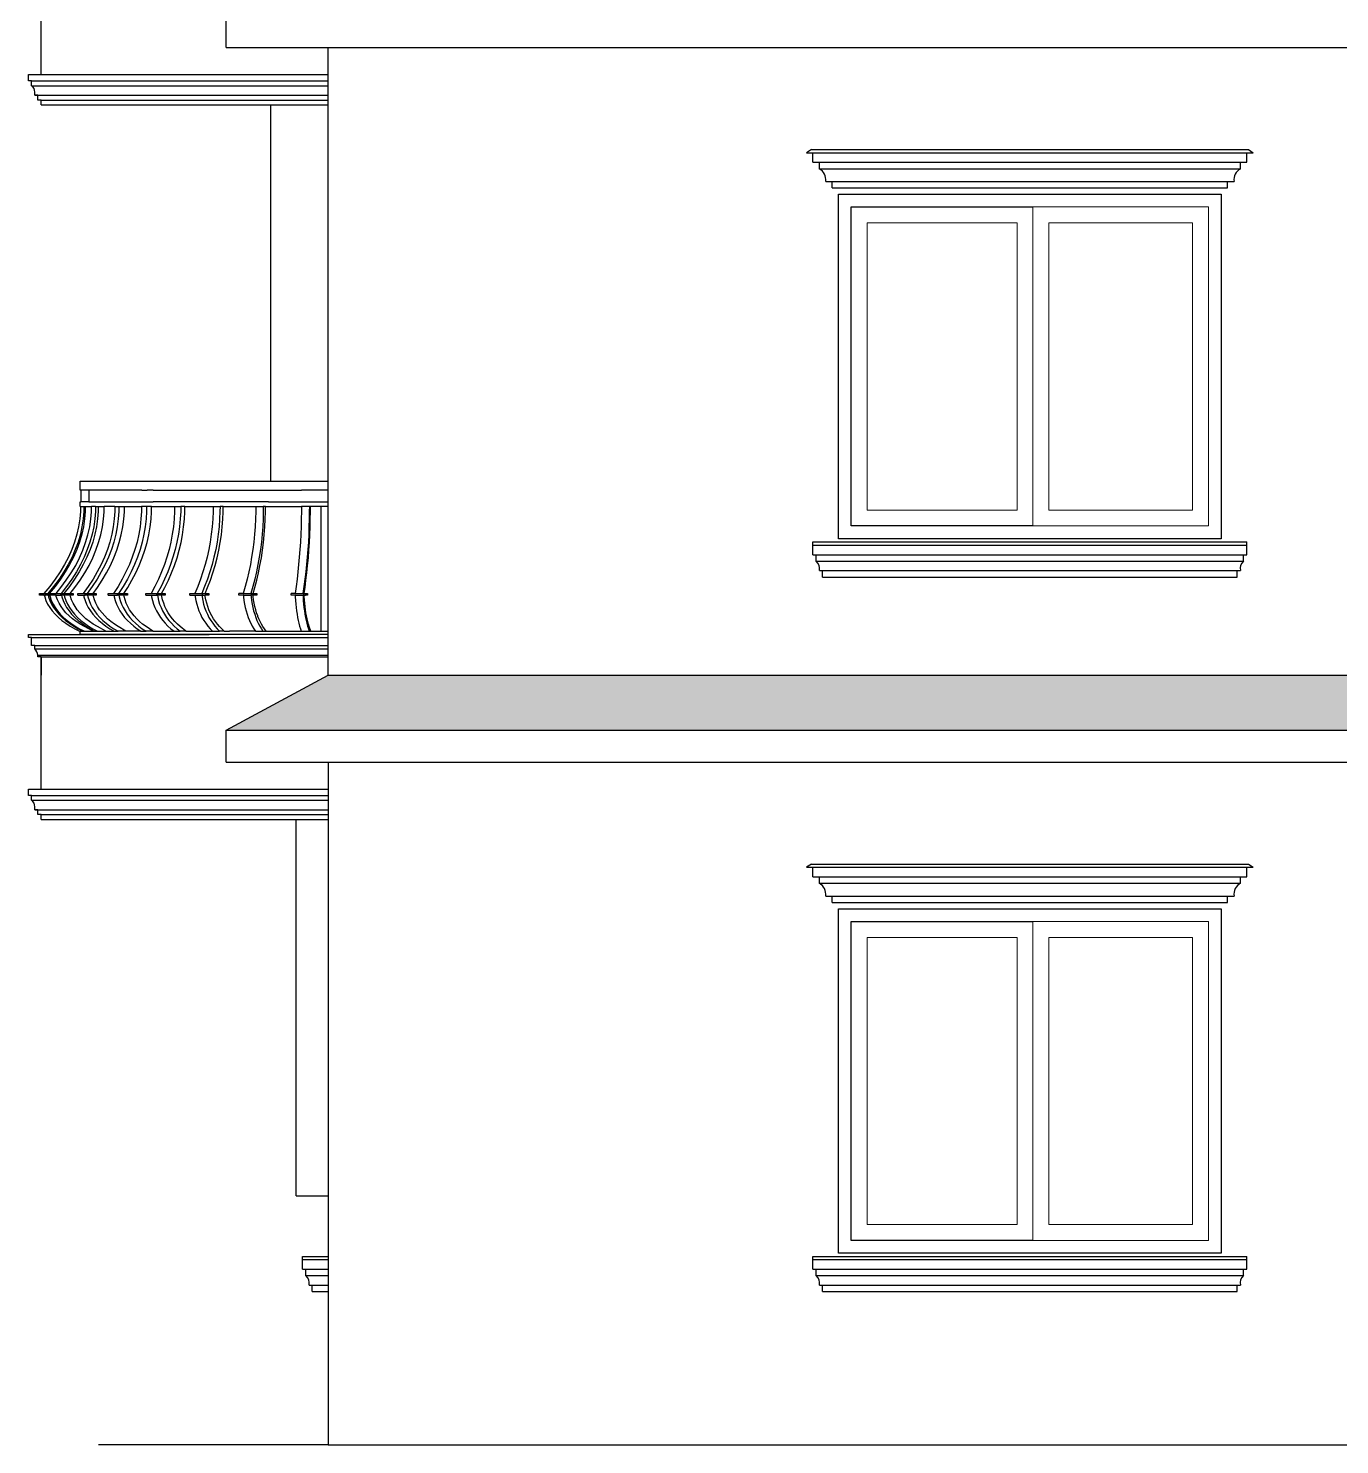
# Model space of a CAD drawing. Header units: inches. Extents: x 1397 to 20304, y -27267 to -746.
# Drawn here: x 14426.7 to 14632.2, y -24100.8 to -23878.8 of the extents above; entities that cross this region are included whole.
import ezdxf

# ---------------------------------------------------------------- set-up
doc = ezdxf.new("R2010")
doc.units = ezdxf.units.IN
doc.header["$LTSCALE"] = 17
doc.header["$MEASUREMENT"] = 0
for name, color, linetype, lineweight in [('25 BOT BAR', 12, 'Continuous', 25), ('ELEVATION', 7, 'Continuous', 25), ('OUTLINE', 1, 'Continuous', 25), ('WINDOW FRAME', 161, 'Continuous', 20)]:
    doc.layers.add(name, color=color, linetype=linetype, lineweight=lineweight)

# ---------------------------------------------------------------- blocks, each defined once
blk = doc.blocks.new('A$C6d06a05d')
for p, q in [((5.66, 22.61), (5.66, 24)), ((5.66, 24), (40.22, 24)), ((40.22, 22.61), (40.22, 24)), ((5.77, 22.61), (5.66, 22.61)), ((5.77, 22.61), (5.77, 20.77)), ((6.88, 22.61), (5.77, 22.61)), ((6.88, 22.61), (6.88, 20.77)), ((14.27, 22.61), (6.88, 22.61)), ((14.27, 22.61), (14.98, 22.61)), ((15.84, 22.61), (14.98, 22.61)), ((15.84, 22.61), (31.92, 22.61)), ((31.92, 22.61), (36.51, 22.61)), ((37.61, 22.61), (36.51, 22.61)), ((37.8, 22.61), (37.61, 22.61)), ((39.23, 22.61), (37.8, 22.61)), ((40.22, 22.61), (39.23, 22.61)), ((40.22, 20.77), (40.22, 22.61)), ((5.66, 20.07), (5.66, 20.77)), ((5.66, 20.77), (5.77, 20.77)), ((5.69, 20.07), (5.66, 20.07)), ((5.69, 20.07), (5.69, 19.25)), ((5.69, 20.07), (6.17, 20.07)), ((6.88, 20.77), (5.77, 20.77)), ((6.17, 20.07), (6.17, 19.25)), ((6.17, 20.07), (6.36, 20.07)), ((6.36, 20.07), (6.36, 19.25)), ((6.36, 20.07), (7.24, 20.07)), ((6.88, 20.77), (14.27, 20.77)), ((7.23, 19.24), (7.24, 20.07)), ((7.79, 20.07), (7.24, 20.07)), ((7.79, 20.07), (7.78, 19.25)), ((7.79, 20.07), (8.17, 20.07)), ((8.17, 20.07), (8.17, 19.25)), ((8.17, 20.07), (9.01, 20.07)), ((9, 19.24), (9.01, 20.07)), ((10.49, 20.07), (9.01, 20.07)), ((10.49, 20.07), (10.49, 19.25)), ((10.49, 20.07), (11.05, 20.07)), ((11.05, 20.07), (11.05, 19.25)), ((11.05, 20.07), (11.82, 20.07)), ((11.82, 19.24), (11.82, 20.07)), ((11.82, 20.07), (14.21, 20.07)), ((14.21, 20.07), (14.2, 19.25)), ((14.93, 20.07), (14.21, 20.07)), ((14.27, 20.77), (14.98, 20.77)), ((14.93, 20.07), (14.92, 19.25)), ((15.61, 20.07), (14.93, 20.07)), ((14.98, 20.77), (15.84, 20.77)), ((15.6, 19.24), (15.61, 20.07)), ((15.61, 20.07), (18.82, 20.07)), ((31.92, 20.77), (15.84, 20.77)), ((18.82, 20.07), (18.81, 19.25)), ((18.82, 20.07), (19.67, 20.07)), ((19.67, 20.07), (19.67, 19.25)), ((20.24, 20.07), (19.67, 20.07)), ((20.24, 19.24), (20.24, 20.07)), ((20.24, 20.07), (24.18, 20.07)), ((24.18, 20.07), (24.18, 19.25)), ((24.18, 20.07), (25.15, 20.07)), ((25.15, 20.07), (25.14, 19.25)), ((25.59, 20.07), (25.15, 20.07)), ((25.59, 19.24), (25.59, 20.07)), ((25.59, 20.07), (30.13, 20.07)), ((30.13, 20.07), (30.13, 19.25)), ((30.13, 20.07), (31.18, 20.07)), ((31.49, 20.07), (31.18, 20.07)), ((31.18, 20.07), (31.18, 19.25)), ((31.48, 19.24), (31.49, 20.07)), ((31.49, 20.07), (31.92, 20.07)), ((31.92, 20.77), (36.51, 20.77)), ((31.92, 20.07), (36.49, 20.07)), ((36.49, 20.07), (36.49, 19.25)), ((37.6, 20.07), (36.49, 20.07)), ((36.51, 20.77), (37.61, 20.77)), ((37.6, 20.07), (37.59, 19.25)), ((37.75, 20.07), (37.6, 20.07)), ((37.61, 20.77), (37.8, 20.77)), ((37.75, 19.24), (37.75, 20.07)), ((39.23, 20.07), (37.75, 20.07)), ((37.8, 20.77), (39.23, 20.77)), ((39.23, 20.77), (40.22, 20.77)), ((40.22, 20.07), (39.23, 20.07)), ((39.23, 7.81), (39.23, 20.07)), ((40.22, 20.07), (40.22, 20.77)), ((40.22, 8.38), (40.22, 20.07)), ((5.6, 18.11), (5.44, 16.89)), ((5.69, 19.25), (5.6, 18.11)), ((6.08, 18.11), (5.92, 16.89)), ((6.17, 19.25), (6.08, 18.11)), ((6.28, 18.11), (6.12, 16.89)), ((6.36, 19.25), (6.28, 18.11)), ((6.99, 16.85), (7.15, 18.08)), ((7.15, 18.08), (7.23, 19.24)), ((7.7, 18.11), (7.55, 16.89)), ((7.78, 19.25), (7.7, 18.11)), ((8.09, 18.11), (7.93, 16.89)), ((8.17, 19.25), (8.09, 18.11)), ((8.76, 16.85), (8.92, 18.08)), ((8.92, 18.08), (9, 19.24)), ((10.42, 18.11), (10.28, 16.89)), ((10.49, 19.25), (10.42, 18.11)), ((10.98, 18.11), (10.84, 16.89)), ((11.05, 19.25), (10.98, 18.11)), ((11.6, 16.85), (11.74, 18.08)), ((11.74, 18.08), (11.82, 19.24)), ((14.14, 18.11), (14.02, 16.89)), ((14.2, 19.25), (14.14, 18.11)), ((14.86, 18.11), (14.73, 16.89)), ((14.92, 19.25), (14.86, 18.11)), ((15.41, 16.85), (15.54, 18.08)), ((15.54, 18.08), (15.6, 19.24)), ((18.76, 18.11), (18.65, 16.89)), ((18.81, 19.25), (18.76, 18.11)), ((19.62, 18.11), (19.51, 16.89)), ((19.67, 19.25), (19.62, 18.11)), ((20.08, 16.85), (20.19, 18.08)), ((20.19, 18.08), (20.24, 19.24)), ((24.13, 18.11), (24.05, 16.89)), ((24.18, 19.25), (24.13, 18.11)), ((25.1, 18.11), (25.02, 16.89)), ((25.14, 19.25), (25.1, 18.11)), ((25.46, 16.85), (25.54, 18.08)), ((25.54, 18.08), (25.59, 19.24)), ((30.1, 18.11), (30.04, 16.89)), ((30.13, 19.25), (30.1, 18.11)), ((31.15, 18.11), (31.1, 16.89)), ((31.18, 19.25), (31.15, 18.11)), ((31.4, 16.85), (31.45, 18.08)), ((31.45, 18.08), (31.48, 19.24)), ((36.48, 18.11), (36.45, 16.89)), ((36.49, 19.25), (36.48, 18.11)), ((37.58, 18.11), (37.55, 16.89)), ((37.59, 19.25), (37.58, 18.11)), ((37.7, 16.85), (37.73, 18.08)), ((37.73, 18.08), (37.75, 19.24)), ((5.44, 16.89), (5.2, 15.69)), ((5.92, 16.89), (5.69, 15.69)), ((6.12, 16.89), (5.88, 15.69)), ((6.75, 15.62), (6.99, 16.85)), ((7.55, 16.89), (7.33, 15.69)), ((7.93, 16.89), (7.71, 15.69)), ((8.54, 15.62), (8.76, 16.85)), ((10.28, 16.89), (10.07, 15.69)), ((10.84, 16.89), (10.63, 15.69)), ((11.39, 15.62), (11.6, 16.85)), ((14.02, 16.89), (13.83, 15.69)), ((14.73, 16.89), (14.55, 15.69)), ((15.23, 15.62), (15.41, 16.85)), ((18.65, 16.89), (18.5, 15.69)), ((19.51, 16.89), (19.36, 15.69)), ((19.92, 15.62), (20.08, 16.85)), ((24.05, 16.89), (23.93, 15.69)), ((25.02, 16.89), (24.9, 15.69)), ((25.34, 15.62), (25.46, 16.85)), ((30.04, 16.89), (29.96, 15.69)), ((31.1, 16.89), (31.01, 15.69)), ((31.31, 15.62), (31.4, 16.85)), ((36.45, 16.89), (36.41, 15.69)), ((37.55, 16.89), (37.51, 15.69)), ((37.66, 15.62), (37.7, 16.85)), ((4.89, 14.48), (4.49, 13.29)), ((5.2, 15.69), (4.89, 14.48)), ((5.38, 14.48), (4.99, 13.29)), ((5.57, 14.48), (5.19, 13.29)), ((5.69, 15.69), (5.38, 14.48)), ((5.88, 15.69), (5.57, 14.48)), ((6.04, 13.19), (6.43, 14.4)), ((6.43, 14.4), (6.75, 15.62)), ((7.03, 14.48), (6.66, 13.29)), ((7.33, 15.69), (7.03, 14.48)), ((7.41, 14.48), (7.05, 13.29)), ((7.71, 15.69), (7.41, 14.48)), ((7.86, 13.19), (8.24, 14.4)), ((8.24, 14.4), (8.54, 15.62)), ((9.8, 14.48), (9.46, 13.29)), ((10.07, 15.69), (9.8, 14.48)), ((10.36, 14.48), (10.02, 13.29)), ((10.63, 15.69), (10.36, 14.48)), ((10.77, 13.19), (11.11, 14.4)), ((11.11, 14.4), (11.39, 15.62)), ((13.59, 14.48), (13.29, 13.29)), ((13.83, 15.69), (13.59, 14.48)), ((14.31, 14.48), (14.01, 13.29)), ((14.55, 15.69), (14.31, 14.48)), ((14.68, 13.19), (14.98, 14.4)), ((14.98, 14.4), (15.23, 15.62)), ((18.3, 14.48), (18.05, 13.29)), ((18.5, 15.69), (18.3, 14.48)), ((19.15, 14.48), (18.9, 13.29)), ((19.36, 15.69), (19.15, 14.48)), ((19.46, 13.19), (19.72, 14.4)), ((19.72, 14.4), (19.92, 15.62)), ((23.77, 14.48), (23.58, 13.29)), ((23.93, 15.69), (23.77, 14.48)), ((24.74, 14.48), (24.55, 13.29)), ((24.9, 15.69), (24.74, 14.48)), ((24.98, 13.19), (25.18, 14.4)), ((25.18, 14.4), (25.34, 15.62)), ((29.86, 14.48), (29.72, 13.29)), ((29.96, 15.69), (29.86, 14.48)), ((30.91, 14.48), (30.77, 13.29)), ((31.01, 15.69), (30.91, 14.48)), ((31.07, 13.19), (31.21, 14.4)), ((31.21, 14.4), (31.31, 15.62)), ((36.35, 14.48), (36.29, 13.29)), ((36.41, 15.69), (36.35, 14.48)), ((37.46, 14.48), (37.39, 13.29)), ((37.51, 15.69), (37.46, 14.48)), ((37.54, 13.19), (37.61, 14.4)), ((37.61, 14.4), (37.66, 15.62)), ((4.03, 12.11), (3.49, 10.94)), ((4.53, 12.11), (4, 10.94)), ((4.49, 13.29), (4.03, 12.11)), ((4.73, 12.11), (4.19, 10.94)), ((4.99, 13.29), (4.53, 12.11)), ((5.19, 13.29), (4.73, 12.11)), ((5.04, 10.81), (5.58, 11.99)), ((5.58, 11.99), (6.04, 13.19)), ((6.22, 12.11), (5.72, 10.94)), ((6.61, 12.11), (6.1, 10.94)), ((6.66, 13.29), (6.22, 12.11)), ((7.05, 13.29), (6.61, 12.11)), ((6.9, 10.81), (7.42, 11.99)), ((7.42, 11.99), (7.86, 13.19)), ((9.05, 12.11), (8.58, 10.94)), ((9.46, 13.29), (9.05, 12.11)), ((9.61, 12.11), (9.14, 10.94)), ((10.02, 13.29), (9.61, 12.11)), ((9.89, 10.81), (10.36, 11.99)), ((10.36, 11.99), (10.77, 13.19)), ((12.93, 12.11), (12.52, 10.94)), ((13.29, 13.29), (12.93, 12.11)), ((13.65, 12.11), (13.24, 10.94)), ((14.01, 13.29), (13.65, 12.11)), ((13.89, 10.81), (14.31, 11.99)), ((14.31, 11.99), (14.68, 13.19)), ((17.75, 12.11), (17.4, 10.94)), ((18.05, 13.29), (17.75, 12.11)), ((18.6, 12.11), (18.26, 10.94)), ((18.9, 13.29), (18.6, 12.11)), ((18.81, 10.81), (19.16, 11.99)), ((19.16, 11.99), (19.46, 13.19)), ((23.35, 12.11), (23.08, 10.94)), ((23.58, 13.29), (23.35, 12.11)), ((24.31, 12.11), (24.04, 10.94)), ((24.55, 13.29), (24.31, 12.11)), ((24.47, 10.81), (24.75, 11.99)), ((24.75, 11.99), (24.98, 13.19)), ((29.56, 12.11), (29.38, 10.94)), ((29.72, 13.29), (29.56, 12.11)), ((30.61, 12.11), (30.43, 10.94)), ((30.77, 13.29), (30.61, 12.11)), ((30.72, 10.81), (30.91, 11.99)), ((30.91, 11.99), (31.07, 13.19)), ((36.2, 12.11), (36.11, 10.94)), ((36.29, 13.29), (36.2, 12.11)), ((37.31, 12.11), (37.21, 10.94)), ((37.39, 13.29), (37.31, 12.11)), ((37.36, 10.81), (37.46, 11.99)), ((37.46, 11.99), (37.54, 13.19)), ((3.49, 10.94), (2.87, 9.79)), ((4, 10.94), (3.39, 9.79)), ((4.19, 10.94), (3.59, 9.79)), ((4.42, 9.64), (5.04, 10.81)), ((5.72, 10.94), (5.14, 9.79)), ((6.1, 10.94), (5.52, 9.79)), ((6.32, 9.64), (6.9, 10.81)), ((8.58, 10.94), (8.05, 9.79)), ((9.14, 10.94), (8.61, 9.79)), ((9.34, 9.64), (9.89, 10.81)), ((12.52, 10.94), (12.05, 9.79)), ((13.24, 10.94), (12.77, 9.79)), ((13.42, 9.64), (13.89, 10.81)), ((17.4, 10.94), (17, 9.79)), ((18.26, 10.94), (17.86, 9.79)), ((18.4, 9.64), (18.81, 10.81)), ((23.08, 10.94), (22.77, 9.79)), ((24.04, 10.94), (23.74, 9.79)), ((24.16, 9.64), (24.47, 10.81)), ((29.38, 10.94), (29.17, 9.79)), ((30.43, 10.94), (30.22, 9.79)), ((30.51, 9.64), (30.72, 10.81)), ((36.11, 10.94), (36, 9.79)), ((37.21, 10.94), (37.11, 9.79)), ((37.25, 9.64), (37.36, 10.81)), ((2.18, 8.65), (1.42, 7.53)), ((2.72, 8.65), (1.97, 7.53)), ((2.91, 8.65), (2.16, 7.53)), ((2.87, 9.79), (2.18, 8.65)), ((3.39, 9.79), (2.72, 8.65)), ((3.59, 9.79), (2.91, 8.65)), ((2.98, 7.35), (3.73, 8.49)), ((3.73, 8.49), (4.42, 9.64)), ((4.49, 8.65), (3.78, 7.53)), ((4.87, 8.65), (4.16, 7.53)), ((5.14, 9.79), (4.49, 8.65)), ((5.52, 9.79), (4.87, 8.65)), ((4.94, 7.35), (5.66, 8.49)), ((5.66, 8.49), (6.32, 9.64)), ((7.46, 8.65), (6.8, 7.53)), ((8.02, 8.65), (7.36, 7.53)), ((8.05, 9.79), (7.46, 8.65)), ((8.61, 9.79), (8.02, 8.65)), ((8.07, 7.35), (8.74, 8.49)), ((8.74, 8.49), (9.34, 9.64)), ((11.52, 8.65), (10.94, 7.53)), ((12.05, 9.79), (11.52, 8.65)), ((12.24, 8.65), (11.66, 7.53)), ((12.77, 9.79), (12.24, 8.65)), ((12.29, 7.35), (12.88, 8.49)), ((12.88, 8.49), (13.42, 9.64)), ((16.56, 8.65), (16.07, 7.53)), ((17, 9.79), (16.56, 8.65)), ((17.42, 8.65), (16.93, 7.53)), ((17.86, 9.79), (17.42, 8.65)), ((17.46, 7.35), (17.96, 8.49)), ((17.96, 8.49), (18.4, 9.64)), ((22.42, 8.65), (22.04, 7.53)), ((22.77, 9.79), (22.42, 8.65)), ((23.39, 8.65), (23.01, 7.53)), ((23.74, 9.79), (23.39, 8.65)), ((23.43, 7.35), (23.81, 8.49)), ((23.81, 8.49), (24.16, 9.64)), ((28.93, 8.65), (28.67, 7.53)), ((29.17, 9.79), (28.93, 8.65)), ((29.98, 8.65), (29.72, 7.53)), ((30.22, 9.79), (29.98, 8.65)), ((30, 7.35), (30.27, 8.49)), ((30.27, 8.49), (30.51, 9.64)), ((35.88, 8.65), (35.75, 7.53)), ((36, 9.79), (35.88, 8.65)), ((36.99, 8.65), (36.85, 7.53)), ((37.11, 9.79), (36.99, 8.65)), ((37, 7.35), (37.13, 8.49)), ((37.13, 8.49), (37.25, 9.64)), ((40.22, 0.52), (40.22, 8.38)), ((0, 6.15), (0, 6.44)), ((0, 6.44), (0.49, 6.44)), ((0.49, 6.15), (0, 6.15)), ((0.49, 6.44), (0.6, 6.44)), ((0.49, 6.15), (0.49, 6.44)), ((0.66, 6.15), (0.49, 6.15)), ((1.42, 7.53), (0.6, 6.44)), ((0.6, 6.44), (0.84, 6.44)), ((0.66, 6.15), (0.72, 5.87)), ((0.66, 6.15), (0.84, 6.15)), ((0.84, 6.15), (0.84, 6.44)), ((0.84, 6.44), (1.15, 6.44)), ((1.21, 6.15), (0.84, 6.15)), ((1.97, 7.53), (1.15, 6.44)), ((1.15, 6.44), (1.35, 6.44)), ((1.21, 6.15), (1.27, 5.87)), ((1.41, 6.15), (1.21, 6.15)), ((2.16, 7.53), (1.35, 6.44)), ((1.35, 6.44), (2.29, 6.44)), ((1.41, 6.15), (1.47, 5.87)), ((2.29, 6.15), (1.41, 6.15)), ((2.29, 6.15), (2.29, 6.44)), ((2.29, 6.44), (2.3, 6.44)), ((2.33, 5.94), (2.29, 6.15)), ((2.29, 6.15), (2.29, 6.15)), ((2.29, 6.15), (2.98, 6.15)), ((2.3, 6.44), (2.98, 7.35)), ((2.3, 6.44), (2.98, 6.44)), ((2.5, 5.41), (2.33, 5.94)), ((2.98, 6.44), (3, 6.44)), ((2.98, 6.15), (2.98, 6.44)), ((3.06, 6.15), (2.98, 6.15)), ((3.78, 7.53), (3, 6.44)), ((3, 6.44), (3.38, 6.44)), ((3.06, 6.15), (3.12, 5.87)), ((3.44, 6.15), (3.06, 6.15)), ((4.16, 7.53), (3.38, 6.44)), ((3.38, 6.44), (4.29, 6.44)), ((3.44, 6.15), (3.5, 5.87)), ((4.28, 6.15), (3.44, 6.15)), ((4.32, 5.94), (4.28, 6.15)), ((4.67, 6.15), (4.28, 6.15)), ((4.29, 6.44), (4.94, 7.35)), ((4.29, 6.44), (4.67, 6.44)), ((4.48, 5.41), (4.32, 5.94)), ((4.67, 6.44), (4.67, 6.15)), ((5.34, 6.44), (6.08, 6.44)), ((5.34, 6.15), (5.34, 6.44)), ((5.34, 6.15), (6.14, 6.15)), ((6.8, 7.53), (6.08, 6.44)), ((6.08, 6.44), (6.35, 6.44)), ((6.14, 6.15), (6.19, 5.87)), ((6.14, 6.15), (6.35, 6.15)), ((6.35, 6.15), (6.35, 6.44)), ((6.35, 6.44), (6.64, 6.44)), ((6.7, 6.15), (6.35, 6.15)), ((7.36, 7.53), (6.64, 6.44)), ((6.64, 6.44), (7.48, 6.44)), ((6.7, 6.15), (6.75, 5.87)), ((7.47, 6.15), (6.7, 6.15)), ((7.51, 5.94), (7.47, 6.15)), ((7.91, 6.15), (7.47, 6.15)), ((7.48, 6.44), (8.07, 7.35)), ((7.48, 6.44), (7.91, 6.44)), ((7.66, 5.41), (7.51, 5.94)), ((7.91, 6.44), (7.91, 6.15)), ((9.56, 6.44), (10.31, 6.44)), ((9.56, 6.15), (9.56, 6.44)), ((9.56, 6.15), (10.35, 6.15)), ((10.94, 7.53), (10.31, 6.44)), ((10.31, 6.44), (10.86, 6.44)), ((10.35, 6.15), (10.4, 5.87)), ((10.35, 6.15), (10.86, 6.15)), ((10.86, 6.15), (10.86, 6.44)), ((10.86, 6.44), (11.02, 6.44)), ((11.07, 6.15), (10.86, 6.15)), ((11.66, 7.53), (11.02, 6.44)), ((11.02, 6.44), (11.76, 6.44)), ((11.07, 6.15), (11.12, 5.87)), ((11.76, 6.15), (11.07, 6.15)), ((11.76, 6.44), (12.29, 7.35)), ((11.76, 6.44), (12.24, 6.44)), ((11.79, 5.94), (11.76, 6.15)), ((12.24, 6.15), (11.76, 6.15)), ((11.92, 5.41), (11.79, 5.94)), ((12.24, 6.44), (12.24, 6.15)), ((14.82, 6.44), (15.54, 6.44)), ((14.82, 6.15), (14.82, 6.44)), ((14.82, 6.15), (15.58, 6.15)), ((16.07, 7.53), (15.54, 6.44)), ((15.54, 6.44), (16.36, 6.44)), ((15.58, 6.15), (15.62, 5.87)), ((15.58, 6.15), (16.36, 6.15)), ((16.36, 6.15), (16.36, 6.44)), ((16.36, 6.44), (16.4, 6.44)), ((16.44, 6.15), (16.36, 6.15)), ((16.93, 7.53), (16.4, 6.44)), ((16.4, 6.44), (17.02, 6.44)), ((16.44, 6.15), (16.48, 5.87)), ((17.01, 6.15), (16.44, 6.15)), ((17.04, 5.94), (17.01, 6.15)), ((17.52, 6.15), (17.01, 6.15)), ((17.02, 6.44), (17.46, 7.35)), ((17.02, 6.44), (17.52, 6.44)), ((17.15, 5.41), (17.04, 5.94)), ((17.52, 6.44), (17.52, 6.15)), ((20.94, 6.44), (21.63, 6.44)), ((20.94, 6.15), (20.94, 6.44)), ((20.94, 6.15), (21.66, 6.15)), ((22.04, 7.53), (21.63, 6.44)), ((21.63, 6.44), (22.6, 6.44)), ((21.66, 6.15), (21.69, 5.87)), ((21.66, 6.15), (22.63, 6.15)), ((23.01, 7.53), (22.6, 6.44)), ((22.6, 6.44), (22.69, 6.44)), ((22.63, 6.15), (22.66, 5.87)), ((22.69, 6.15), (22.63, 6.15)), ((22.69, 6.15), (22.69, 6.44)), ((22.69, 6.44), (23.08, 6.44)), ((22.69, 6.15), (23.08, 6.15)), ((23.08, 6.44), (23.43, 7.35)), ((23.08, 6.44), (23.59, 6.44)), ((23.1, 5.94), (23.08, 6.15)), ((23.59, 6.15), (23.08, 6.15)), ((23.18, 5.41), (23.1, 5.94)), ((23.59, 6.44), (23.59, 6.15)), ((27.76, 6.15), (27.76, 6.44)), ((28.39, 6.44), (27.76, 6.44)), ((28.41, 6.15), (27.76, 6.15)), ((28.67, 7.53), (28.39, 6.44)), ((28.39, 6.44), (29.44, 6.44)), ((28.41, 6.15), (28.43, 5.87)), ((28.41, 6.15), (29.46, 6.15)), ((29.72, 7.53), (29.44, 6.44)), ((29.44, 6.44), (29.66, 6.44)), ((29.46, 6.15), (29.48, 5.87)), ((29.66, 6.15), (29.46, 6.15)), ((29.66, 6.15), (29.66, 6.44)), ((29.66, 6.44), (29.77, 6.44)), ((29.77, 6.15), (29.66, 6.15)), ((29.77, 6.44), (30, 7.35)), ((29.77, 6.44), (30.27, 6.44)), ((29.78, 5.94), (29.77, 6.15)), ((30.27, 6.15), (29.77, 6.15)), ((29.84, 5.41), (29.78, 5.94)), ((30.27, 6.44), (30.27, 6.15)), ((35.07, 6.15), (35.07, 6.44)), ((35.61, 6.44), (35.07, 6.44)), ((35.62, 6.15), (35.07, 6.15)), ((35.75, 7.53), (35.61, 6.44)), ((35.61, 6.44), (36.71, 6.44)), ((35.62, 6.15), (35.63, 5.87)), ((35.62, 6.15), (36.72, 6.15)), ((36.85, 7.53), (36.71, 6.44)), ((36.71, 6.44), (36.88, 6.44)), ((36.88, 6.15), (36.72, 6.15)), ((36.72, 6.15), (36.73, 5.87)), ((36.88, 6.44), (37, 7.35)), ((36.88, 6.44), (37.05, 6.44)), ((36.88, 5.94), (36.88, 6.15)), ((36.88, 6.15), (37.05, 6.15)), ((36.91, 5.41), (36.88, 5.94)), ((37.05, 6.44), (37.36, 6.44)), ((37.05, 6.15), (37.05, 6.44)), ((37.36, 6.15), (37.05, 6.15)), ((37.36, 6.44), (37.36, 6.15)), ((39.23, 0.52), (39.23, 7.81)), ((0.72, 5.87), (0.9, 5.31)), ((0.9, 5.31), (1.13, 4.75)), ((1.13, 4.75), (1.43, 4.21)), ((1.27, 5.87), (1.45, 5.31)), ((1.43, 4.21), (1.77, 3.68)), ((1.45, 5.31), (1.68, 4.75)), ((1.47, 5.87), (1.64, 5.31)), ((1.64, 5.31), (1.88, 4.75)), ((1.68, 4.75), (1.97, 4.21)), ((1.88, 4.75), (2.17, 4.21)), ((1.97, 4.21), (2.31, 3.68)), ((2.17, 4.21), (2.51, 3.68)), ((2.72, 4.88), (2.5, 5.41)), ((3, 4.37), (2.72, 4.88)), ((3.32, 3.86), (3, 4.37)), ((3.12, 5.87), (3.28, 5.31)), ((3.28, 5.31), (3.51, 4.75)), ((3.5, 5.87), (3.67, 5.31)), ((3.51, 4.75), (3.78, 4.21)), ((3.67, 5.31), (3.89, 4.75)), ((3.78, 4.21), (4.11, 3.68)), ((3.89, 4.75), (4.16, 4.21)), ((4.16, 4.21), (4.49, 3.68)), ((4.7, 4.88), (4.48, 5.41)), ((4.96, 4.37), (4.7, 4.88)), ((5.27, 3.86), (4.96, 4.37)), ((6.19, 5.87), (6.34, 5.31)), ((6.34, 5.31), (6.55, 4.75)), ((6.55, 4.75), (6.8, 4.21)), ((6.75, 5.87), (6.9, 5.31)), ((6.8, 4.21), (7.1, 3.68)), ((6.9, 5.31), (7.11, 4.75)), ((7.11, 4.75), (7.36, 4.21)), ((7.36, 4.21), (7.66, 3.68)), ((7.85, 4.88), (7.66, 5.41)), ((8.09, 4.37), (7.85, 4.88)), ((8.38, 3.86), (8.09, 4.37)), ((10.4, 5.87), (10.54, 5.31)), ((10.54, 5.31), (10.72, 4.75)), ((10.72, 4.75), (10.94, 4.21)), ((10.94, 4.21), (11.21, 3.68)), ((11.12, 5.87), (11.26, 5.31)), ((11.26, 5.31), (11.44, 4.75)), ((11.44, 4.75), (11.66, 4.21)), ((11.66, 4.21), (11.93, 3.68)), ((12.09, 4.88), (11.92, 5.41)), ((12.31, 4.37), (12.09, 4.88)), ((12.56, 3.86), (12.31, 4.37)), ((15.62, 5.87), (15.74, 5.31)), ((15.74, 5.31), (15.89, 4.75)), ((15.89, 4.75), (16.08, 4.21)), ((16.08, 4.21), (16.3, 3.68)), ((16.48, 5.87), (16.59, 5.31)), ((16.59, 5.31), (16.74, 4.75)), ((16.74, 4.75), (16.93, 4.21)), ((16.93, 4.21), (17.15, 3.68)), ((17.3, 4.88), (17.15, 5.41)), ((17.47, 4.37), (17.3, 4.88)), ((17.69, 3.86), (17.47, 4.37)), ((21.69, 5.87), (21.78, 5.31)), ((21.78, 5.31), (21.9, 4.75)), ((21.9, 4.75), (22.05, 4.21)), ((22.05, 4.21), (22.22, 3.68)), ((22.66, 5.87), (22.75, 5.31)), ((22.75, 5.31), (22.87, 4.75)), ((22.87, 4.75), (23.01, 4.21)), ((23.01, 4.21), (23.19, 3.68)), ((23.3, 4.88), (23.18, 5.41)), ((23.44, 4.37), (23.3, 4.88)), ((23.6, 3.86), (23.44, 4.37)), ((28.43, 5.87), (28.49, 5.31)), ((28.49, 5.31), (28.57, 4.75)), ((28.57, 4.75), (28.67, 4.21)), ((28.67, 4.21), (28.79, 3.68)), ((29.48, 5.87), (29.54, 5.31)), ((29.54, 5.31), (29.62, 4.75)), ((29.62, 4.75), (29.72, 4.21)), ((29.72, 4.21), (29.84, 3.68)), ((29.92, 4.88), (29.84, 5.41)), ((30.01, 4.37), (29.92, 4.88)), ((30.12, 3.86), (30.01, 4.37)), ((35.63, 5.87), (35.66, 5.31)), ((35.66, 5.31), (35.7, 4.75)), ((35.7, 4.75), (35.75, 4.21)), ((35.75, 4.21), (35.81, 3.68)), ((36.73, 5.87), (36.76, 5.31)), ((36.76, 5.31), (36.8, 4.75)), ((36.8, 4.75), (36.85, 4.21)), ((36.85, 4.21), (36.91, 3.68)), ((36.95, 4.88), (36.91, 5.41)), ((37, 4.37), (36.95, 4.88)), ((37.06, 3.86), (37, 4.37)), ((1.77, 3.68), (2.17, 3.17)), ((2.17, 3.17), (2.63, 2.67)), ((2.31, 3.68), (2.71, 3.17)), ((2.51, 3.68), (2.9, 3.17)), ((2.63, 2.67), (3.13, 2.19)), ((2.71, 3.17), (3.15, 2.67)), ((2.9, 3.17), (3.35, 2.67)), ((3.13, 2.19), (3.67, 1.74)), ((3.15, 2.67), (3.64, 2.19)), ((3.69, 3.38), (3.32, 3.86)), ((3.35, 2.67), (3.84, 2.19)), ((3.64, 2.19), (4.18, 1.74)), ((4.12, 2.9), (3.69, 3.38)), ((3.84, 2.19), (4.38, 1.74)), ((4.11, 3.68), (4.48, 3.17)), ((4.59, 2.45), (4.12, 2.9)), ((4.48, 3.17), (4.91, 2.67)), ((4.49, 3.68), (4.87, 3.17)), ((5.1, 2.02), (4.59, 2.45)), ((4.87, 3.17), (5.29, 2.67)), ((4.91, 2.67), (5.38, 2.19)), ((5.65, 1.61), (5.1, 2.02)), ((5.62, 3.38), (5.27, 3.86)), ((5.29, 2.67), (5.76, 2.19)), ((5.38, 2.19), (5.89, 1.74)), ((6.03, 2.9), (5.62, 3.38)), ((5.76, 2.19), (6.28, 1.74)), ((6.47, 2.45), (6.03, 2.9)), ((6.96, 2.02), (6.47, 2.45)), ((7.49, 1.61), (6.96, 2.02)), ((7.1, 3.68), (7.45, 3.17)), ((7.45, 3.17), (7.84, 2.67)), ((7.66, 3.68), (8.01, 3.17)), ((7.84, 2.67), (8.27, 2.19)), ((8.01, 3.17), (8.4, 2.67)), ((8.27, 2.19), (8.75, 1.74)), ((8.71, 3.38), (8.38, 3.86)), ((8.4, 2.67), (8.83, 2.19)), ((9.08, 2.9), (8.71, 3.38)), ((8.83, 2.19), (9.31, 1.74)), ((9.49, 2.45), (9.08, 2.9)), ((9.94, 2.02), (9.49, 2.45)), ((10.43, 1.61), (9.94, 2.02)), ((11.21, 3.68), (11.51, 3.17)), ((11.51, 3.17), (11.86, 2.67)), ((11.86, 2.67), (12.24, 2.19)), ((11.93, 3.68), (12.23, 3.17)), ((12.23, 3.17), (12.58, 2.67)), ((12.24, 2.19), (12.66, 1.74)), ((12.85, 3.38), (12.56, 3.86)), ((12.58, 2.67), (12.96, 2.19)), ((13.18, 2.9), (12.85, 3.38)), ((12.96, 2.19), (13.38, 1.74)), ((13.54, 2.45), (13.18, 2.9)), ((13.94, 2.02), (13.54, 2.45)), ((14.37, 1.61), (13.94, 2.02)), ((16.3, 3.68), (16.56, 3.17)), ((16.56, 3.17), (16.85, 2.67)), ((16.85, 2.67), (17.17, 2.19)), ((17.15, 3.68), (17.41, 3.17)), ((17.17, 2.19), (17.52, 1.74)), ((17.41, 3.17), (17.7, 2.67)), ((17.93, 3.38), (17.69, 3.86)), ((17.7, 2.67), (18.02, 2.19)), ((18.21, 2.9), (17.93, 3.38)), ((18.02, 2.19), (18.38, 1.74)), ((18.51, 2.45), (18.21, 2.9)), ((18.85, 2.02), (18.51, 2.45)), ((19.21, 1.61), (18.85, 2.02)), ((22.22, 3.68), (22.42, 3.17)), ((22.42, 3.17), (22.64, 2.67)), ((22.64, 2.67), (22.9, 2.19)), ((22.9, 2.19), (23.17, 1.74)), ((23.19, 3.68), (23.39, 3.17)), ((23.39, 3.17), (23.61, 2.67)), ((23.79, 3.38), (23.6, 3.86)), ((23.61, 2.67), (23.86, 2.19)), ((24.01, 2.9), (23.79, 3.38)), ((23.86, 2.19), (24.14, 1.74)), ((24.24, 2.45), (24.01, 2.9)), ((24.5, 2.02), (24.24, 2.45)), ((24.79, 1.61), (24.5, 2.02)), ((28.79, 3.68), (28.93, 3.17)), ((28.93, 3.17), (29.08, 2.67)), ((29.08, 2.67), (29.25, 2.19)), ((29.25, 2.19), (29.28, 2.13)), ((29.28, 2.13), (29.44, 1.74)), ((29.84, 3.68), (29.98, 3.17)), ((29.98, 3.17), (30.13, 2.67)), ((30.25, 3.38), (30.12, 3.86)), ((30.13, 2.67), (30.3, 2.19)), ((30.4, 2.9), (30.25, 3.38)), ((30.3, 2.19), (30.49, 1.74)), ((30.44, 2.79), (30.4, 2.9)), ((30.56, 2.45), (30.44, 2.79)), ((30.74, 2.02), (30.56, 2.45)), ((30.93, 1.61), (30.74, 2.02)), ((35.81, 3.68), (35.88, 3.17)), ((35.88, 3.17), (35.96, 2.67)), ((35.96, 2.67), (36.05, 2.19)), ((36.05, 2.19), (36.14, 1.74)), ((36.91, 3.68), (36.98, 3.17)), ((36.98, 3.17), (37.06, 2.67)), ((37.12, 3.38), (37.06, 3.86)), ((37.06, 2.67), (37.15, 2.19)), ((37.2, 2.9), (37.12, 3.38)), ((37.15, 2.19), (37.24, 1.74)), ((37.28, 2.45), (37.2, 2.9)), ((37.37, 2.02), (37.28, 2.45)), ((37.47, 1.61), (37.37, 2.02)), ((3.67, 1.74), (4.27, 1.31)), ((4.18, 1.74), (4.77, 1.31)), ((4.27, 1.31), (4.9, 0.9)), ((4.38, 1.74), (4.96, 1.31)), ((4.77, 1.31), (5.4, 0.9)), ((4.9, 0.9), (5.58, 0.52)), ((4.96, 1.31), (5.59, 0.9)), ((5.4, 0.9), (6.06, 0.52)), ((5.58, 0.52), (5.66, 0.52)), ((5.59, 0.9), (6.26, 0.52)), ((6.25, 1.22), (5.65, 1.61)), ((5.66, 0), (5.66, 0.52)), ((5.66, 0.52), (6.06, 0.52)), ((24.34, 0), (5.66, 0)), ((5.89, 1.74), (6.45, 1.31)), ((6.06, 0.52), (6.26, 0.52)), ((7.48, 0.52), (6.25, 1.22)), ((6.26, 0.52), (7.48, 0.52)), ((6.28, 1.74), (6.83, 1.31)), ((6.45, 1.31), (7.05, 0.9)), ((6.83, 1.31), (7.43, 0.9)), ((7.05, 0.9), (7.68, 0.52)), ((7.43, 0.9), (8.07, 0.52)), ((7.48, 0.52), (7.68, 0.52)), ((8.06, 1.22), (7.49, 1.61)), ((7.68, 0.52), (8.07, 0.52)), ((9.23, 0.52), (8.06, 1.22)), ((8.07, 0.52), (9.23, 0.52)), ((8.75, 1.74), (9.26, 1.31)), ((9.23, 0.52), (10.4, 0.52)), ((9.26, 1.31), (9.81, 0.9)), ((9.31, 1.74), (9.82, 1.31)), ((9.81, 0.9), (10.4, 0.52)), ((9.82, 1.31), (10.37, 0.9)), ((10.37, 0.9), (10.96, 0.52)), ((10.4, 0.52), (10.96, 0.52)), ((10.95, 1.22), (10.43, 1.61)), ((12.03, 0.52), (10.95, 1.22)), ((12.03, 0.52), (10.96, 0.52)), ((14.12, 0.52), (12.03, 0.52)), ((12.66, 1.74), (13.12, 1.31)), ((13.12, 1.31), (13.61, 0.9)), ((13.38, 1.74), (13.84, 1.31)), ((13.61, 0.9), (14.12, 0.52)), ((13.84, 1.31), (14.32, 0.9)), ((14.12, 0.52), (14.84, 0.52)), ((14.32, 0.9), (14.84, 0.52)), ((14.84, 1.22), (14.37, 1.61)), ((15.79, 0.52), (14.84, 1.22)), ((15.79, 0.52), (14.84, 0.52)), ((15.79, 0.52), (18.74, 0.52)), ((17.52, 1.74), (17.9, 1.31)), ((17.9, 1.31), (18.31, 0.9)), ((18.31, 0.9), (18.74, 0.52)), ((18.38, 1.74), (18.76, 1.31)), ((18.74, 0.52), (19.6, 0.52)), ((18.76, 1.31), (19.17, 0.9)), ((19.17, 0.9), (19.6, 0.52)), ((19.6, 1.22), (19.21, 1.61)), ((20.4, 0.52), (19.6, 1.22)), ((20.4, 0.52), (19.6, 0.52)), ((20.4, 0.52), (24.12, 0.52)), ((23.17, 1.74), (23.47, 1.31)), ((23.47, 1.31), (23.78, 0.9)), ((23.78, 0.9), (24.12, 0.52)), ((24.12, 0.52), (25.09, 0.52)), ((24.14, 1.74), (24.43, 1.31)), ((28.44, 0), (24.34, 0)), ((24.43, 1.31), (24.75, 0.9)), ((24.75, 0.9), (25.09, 0.52)), ((25.09, 1.22), (24.79, 1.61)), ((25.71, 0.52), (25.09, 1.22)), ((25.71, 0.52), (25.09, 0.52)), ((25.71, 0.52), (26.47, 0.52)), ((30.09, 0.52), (26.47, 0.52)), ((40.22, 0), (28.44, 0)), ((29.44, 1.74), (29.64, 1.31)), ((29.64, 1.31), (29.86, 0.9)), ((29.86, 0.9), (30.09, 0.52)), ((30.09, 0.52), (31.14, 0.52)), ((30.49, 1.74), (30.69, 1.31)), ((30.69, 1.31), (30.91, 0.9)), ((30.91, 0.9), (31.14, 0.52)), ((31.14, 1.22), (30.93, 1.61)), ((31.57, 0.52), (31.14, 1.22)), ((31.14, 0.52), (31.57, 0.52)), ((31.57, 0.52), (31.92, 0.52)), ((31.92, 0.52), (36.47, 0.52)), ((36.14, 1.74), (36.25, 1.31)), ((36.25, 1.31), (36.36, 0.9)), ((36.36, 0.9), (36.47, 0.52)), ((36.47, 0.52), (37.58, 0.52)), ((37.24, 1.74), (37.35, 1.31)), ((37.35, 1.31), (37.46, 0.9)), ((37.46, 0.9), (37.58, 0.52)), ((37.57, 1.22), (37.47, 1.61)), ((37.79, 0.52), (37.57, 1.22)), ((37.58, 0.52), (37.79, 0.52)), ((37.79, 0.52), (39.23, 0.52)), ((39.23, 0.52), (40.22, 0.52)), ((40.22, 0), (40.22, 0.52))]:
    blk.add_line(p, q)
at = {"layer": 'OUTLINE'}
blk.add_line((5.66, 0), (23.62, 0), dxfattribs=at)

msp = doc.modelspace()

# ---------------------------------------------------------------- hatches: boundary and pattern name
at = {"layer": '25 BOT BAR'}
h = msp.add_hatch(dxfattribs=at)
h.set_pattern_fill('AR-RSHKE', color=8, scale=0.5, angle=180)
h.set_pattern_definition([(180, (-538.952, -2672.648), (-12.75, -6), [3, -2.5, 3.5, -1.5, 4.5, -2]), (180, (-541.952, -2672.898), (-12.75, -6), [2.5, -9.5, 2, -3]), (180, (-547.952, -2672.273), (-12.75, -6), [1.5, -15.5]), (270, (-538.952, -2672.6483), (4.25, -6), [5.75, -18.25]), (270, (-541.952, -2672.6483), (4.25, -6), [5.625, -18.375]), (270, (-544.452, -2672.6483), (4.25, -6), [5.25, -18.75]), (270, (-547.952, -2672.2733), (4.25, -6), [5.75, -18.25]), (270, (-549.452, -2672.2733), (4.25, -6), [5.75, -18.25]), (270, (-553.952, -2672.6483), (4.25, -6), [5.5, -18.5])])
h.paths.add_polyline_path([(14779.67, -23988.76), (14791.67, -23980.13), (14473.67, -23980.13), (14457.67, -23988.76)])

# ---------------------------------------------------------------- linework, layer by layer
for p, q in [((14428.67, -23886.01), (14428.67, -23865.26)), ((14457.67, -23881.76), (14457.67, -23876.76)), ((14457.67, -23881.76), (14783.67, -23881.76)), ((14464.67, -23881.76), (14934.13, -23881.76)), ((14473.67, -23980.13), (14473.67, -23881.76)), ((14426.67, -23887.01), (14426.67, -23886.01)), ((14426.67, -23886.01), (14428.67, -23886.01)), ((14427.17, -23887.01), (14426.67, -23887.01)), ((14427.17, -23887.76), (14427.17, -23887.01)), ((14427.17, -23887.01), (14473.67, -23887.01)), ((14428.67, -23886.01), (14473.67, -23886.01)), ((14427.17, -23887.76), (14473.67, -23887.76)), ((14427.67, -23889.26), (14427.67, -23888.76)), ((14428.17, -23889.26), (14427.67, -23889.26)), ((14427.67, -23889.26), (14473.67, -23889.26)), ((14428.17, -23890.01), (14428.17, -23889.26)), ((14428.67, -23890.01), (14428.17, -23890.01)), ((14428.67, -23890.76), (14428.67, -23890.01)), ((14428.67, -23890.01), (14473.67, -23890.01)), ((14428.67, -23890.76), (14473.67, -23890.76)), ((14464.67, -23949.76), (14464.67, -23890.76)), ((14549.42, -23897.76), (14548.67, -23898.26)), ((14548.67, -23898.26), (14618.67, -23898.26)), ((14549.42, -23897.76), (14617.92, -23897.76)), ((14549.67, -23899.76), (14549.67, -23898.26)), ((14617.67, -23899.76), (14617.67, -23898.26)), ((14617.92, -23897.76), (14618.67, -23898.26)), ((14549.67, -23899.76), (14617.67, -23899.76)), ((14550.67, -23900.76), (14550.67, -23899.76)), ((14616.67, -23900.76), (14616.67, -23899.76)), ((14550.67, -23900.76), (14616.67, -23900.76)), ((14551.67, -23902.76), (14615.67, -23902.76)), ((14552.67, -23903.76), (14552.67, -23902.76)), ((14552.67, -23903.76), (14614.67, -23903.76)), ((14614.67, -23903.76), (14614.67, -23902.76)), ((14549.67, -23959.26), (14617.67, -23959.26)), ((14549.67, -23961.26), (14549.67, -23959.26)), ((14549.67, -23959.76), (14617.67, -23959.76)), ((14617.67, -23961.26), (14617.67, -23959.26)), ((14549.67, -23961.26), (14617.67, -23961.26)), ((14550.17, -23962.26), (14550.17, -23961.26)), ((14550.17, -23962.26), (14617.17, -23962.26)), ((14617.17, -23962.26), (14617.17, -23961.26)), ((14550.67, -23963.76), (14616.67, -23963.76)), ((14551.17, -23964.76), (14551.17, -23963.76)), ((14551.17, -23964.76), (14616.17, -23964.76)), ((14616.17, -23964.76), (14616.17, -23963.76)), ((14426.67, -23974.26), (14426.67, -23973.76)), ((14426.67, -23973.76), (14428.67, -23973.76)), ((14428.67, -23973.76), (14434.79, -23973.76)), ((14427.17, -23974.26), (14426.67, -23974.26)), ((14427.17, -23975.51), (14427.17, -23974.26)), ((14427.17, -23974.26), (14473.67, -23974.26)), ((14427.67, -23975.51), (14427.17, -23975.51)), ((14427.67, -23976.01), (14427.67, -23975.51)), ((14427.67, -23975.51), (14473.67, -23975.51)), ((14427.67, -23976.01), (14473.67, -23976.01)), ((14428.17, -23977.26), (14428.17, -23977.01)), ((14428.17, -23977.01), (14473.67, -23977.01)), ((14428.67, -23977.26), (14428.17, -23977.26)), ((14428.67, -23977.26), (14428.67, -23980.13)), ((14428.67, -23977.26), (14473.67, -23977.26)), ((14428.67, -23998.01), (14428.67, -23977.26)), ((14457.67, -23988.76), (14473.67, -23980.13)), ((14473.67, -23980.13), (14934.13, -23980.13)), ((14457.67, -23988.76), (14934.13, -23988.76)), ((14457.67, -23993.76), (14457.67, -23988.76)), ((14457.67, -23993.76), (14783.67, -23993.76)), ((14473.67, -23993.76), (14473.67, -24100.76)), ((14426.67, -23999.01), (14426.67, -23998.01)), ((14426.67, -23998.01), (14428.67, -23998.01)), ((14428.67, -23998.01), (14473.67, -23998.01)), ((14427.17, -23999.01), (14426.67, -23999.01)), ((14427.17, -23999.76), (14427.17, -23999.01)), ((14427.17, -23999.01), (14473.67, -23999.01)), ((14427.17, -23999.76), (14473.67, -23999.76)), ((14427.67, -24001.26), (14427.67, -24000.76)), ((14428.17, -24001.26), (14427.67, -24001.26)), ((14427.67, -24001.26), (14473.67, -24001.26)), ((14428.17, -24002.01), (14428.17, -24001.26)), ((14428.67, -24002.01), (14428.17, -24002.01)), ((14428.67, -24002.76), (14428.67, -24002.01)), ((14428.67, -24002.01), (14473.67, -24002.01)), ((14428.67, -24002.76), (14473.67, -24002.76)), ((14468.67, -24061.76), (14468.67, -24002.76)), ((14549.42, -24009.76), (14548.67, -24010.26)), ((14548.67, -24010.26), (14618.67, -24010.26)), ((14549.42, -24009.76), (14617.92, -24009.76)), ((14549.67, -24011.76), (14549.67, -24010.26)), ((14617.67, -24011.76), (14617.67, -24010.26)), ((14617.92, -24009.76), (14618.67, -24010.26)), ((14549.67, -24011.76), (14617.67, -24011.76)), ((14550.67, -24012.76), (14550.67, -24011.76)), ((14550.67, -24012.76), (14616.67, -24012.76)), ((14616.67, -24012.76), (14616.67, -24011.76)), ((14551.67, -24014.76), (14615.67, -24014.76)), ((14552.67, -24015.76), (14552.67, -24014.76)), ((14552.67, -24015.76), (14614.67, -24015.76)), ((14614.67, -24015.76), (14614.67, -24014.76)), ((14468.67, -24061.76), (14473.67, -24061.76)), ((14469.67, -24071.26), (14473.67, -24071.26)), ((14469.67, -24071.76), (14469.67, -24071.26)), ((14549.67, -24071.26), (14617.67, -24071.26)), ((14549.67, -24073.26), (14549.67, -24071.26)), ((14617.67, -24073.26), (14617.67, -24071.26)), ((14469.67, -24073.26), (14469.67, -24071.76)), ((14469.67, -24071.76), (14473.67, -24071.76)), ((14469.67, -24073.26), (14473.67, -24073.26)), ((14470.17, -24074.26), (14470.17, -24073.26)), ((14549.67, -24071.76), (14617.67, -24071.76)), ((14549.67, -24073.26), (14617.67, -24073.26)), ((14550.17, -24074.26), (14550.17, -24073.26)), ((14617.17, -24074.26), (14617.17, -24073.26)), ((14470.17, -24074.26), (14473.67, -24074.26)), ((14470.67, -24075.76), (14473.67, -24075.76)), ((14471.17, -24076.76), (14471.17, -24075.76)), ((14550.17, -24074.26), (14617.17, -24074.26)), ((14550.67, -24075.76), (14616.67, -24075.76)), ((14551.17, -24076.76), (14551.17, -24075.76)), ((14616.17, -24076.76), (14616.17, -24075.76)), ((14471.17, -24076.76), (14473.67, -24076.76)), ((14551.17, -24076.76), (14616.17, -24076.76)), ((14473.67, -24100.76), (14437.67, -24100.76)), ((14473.67, -24100.76), (14934.13, -24100.76))]:
    msp.add_line(p, q, dxfattribs=at)
for points in [[(14584.15, -23956.76), (14555.67, -23956.76), (14555.67, -23906.76), (14584.15, -23906.76)], [(14584.15, -24068.76), (14555.67, -24068.76), (14555.67, -24018.76), (14584.15, -24018.76)]]:
    msp.add_lwpolyline(points, dxfattribs=at)
for centre, radius, start, end in [((14426.62, -23888.66), 1.05, 354.5056, 58.6245), ((14549.75, -23902.47), 1.93, 351.2663, 61.8638), ((14617.58, -23902.47), 1.93, 118.1362, 188.7337), ((14549.23, -23963.41), 1.48, 346.2102, 50.6596), ((14618.11, -23963.41), 1.48, 129.3404, 193.7898), ((14426.19, -23977.37), 2.01, 10.3819, 42.7482), ((14426.62, -24000.66), 1.05, 354.5056, 58.6245), ((14549.75, -24014.47), 1.93, 351.2663, 61.8638), ((14617.58, -24014.47), 1.93, 118.1362, 188.7337), ((14469.23, -24075.41), 1.48, 346.2102, 50.6596), ((14549.23, -24075.41), 1.48, 346.2102, 50.6596), ((14618.11, -24075.41), 1.48, 129.3404, 193.7898)]:
    msp.add_arc(centre, radius, start, end, dxfattribs=at)
at = {"layer": 'ELEVATION', "linetype": 'Continuous'}
for points in [[(14553.67, -23918.76), (14553.67, -23904.76), (14613.67, -23904.76), (14613.67, -23958.76), (14553.67, -23958.76), (14553.67, -23918.76)], [(14553.67, -24030.76), (14553.67, -24016.76), (14613.67, -24016.76), (14613.67, -24070.76), (14553.67, -24070.76), (14553.67, -24030.76)]]:
    msp.add_lwpolyline(points, dxfattribs=at)
at = {"layer": 'WINDOW FRAME'}
for p, q in [((14584.15, -23906.76), (14584.15, -23956.76)), ((14584.15, -23956.76), (14584.15, -23906.76)), ((14584.15, -24018.76), (14584.15, -24068.76)), ((14584.15, -24068.76), (14584.15, -24018.76))]:
    msp.add_line(p, q, dxfattribs=at)
for points in [[(14584.15, -23906.76), (14555.67, -23906.76), (14555.67, -23956.76), (14584.15, -23956.76)], [(14581.65, -23909.26), (14558.17, -23909.26), (14558.17, -23954.26), (14581.65, -23954.26)], [(14586.65, -23909.26), (14609.17, -23909.26), (14609.17, -23954.26), (14586.65, -23954.26)], [(14584.15, -24018.76), (14555.67, -24018.76), (14555.67, -24068.76), (14584.15, -24068.76)], [(14581.65, -24021.26), (14558.17, -24021.26), (14558.17, -24066.26), (14581.65, -24066.26)], [(14586.65, -24021.26), (14609.17, -24021.26), (14609.17, -24066.26), (14586.65, -24066.26)]]:
    msp.add_lwpolyline(points, close=True, dxfattribs=at)
for points in [[(14584.15, -23906.76), (14611.67, -23906.76), (14611.67, -23956.76), (14584.15, -23956.76)], [(14584.15, -24018.76), (14611.67, -24018.76), (14611.67, -24068.76), (14584.15, -24068.76)]]:
    msp.add_lwpolyline(points, dxfattribs=at)

# ---------------------------------------------------------------- block references
at = {"layer": '25 BOT BAR', "xscale": 1.125}
msp.add_blockref('A$C6d06a05d', (14428.42, -23973.76), dxfattribs=at)

doc.saveas('drawing.dxf')
